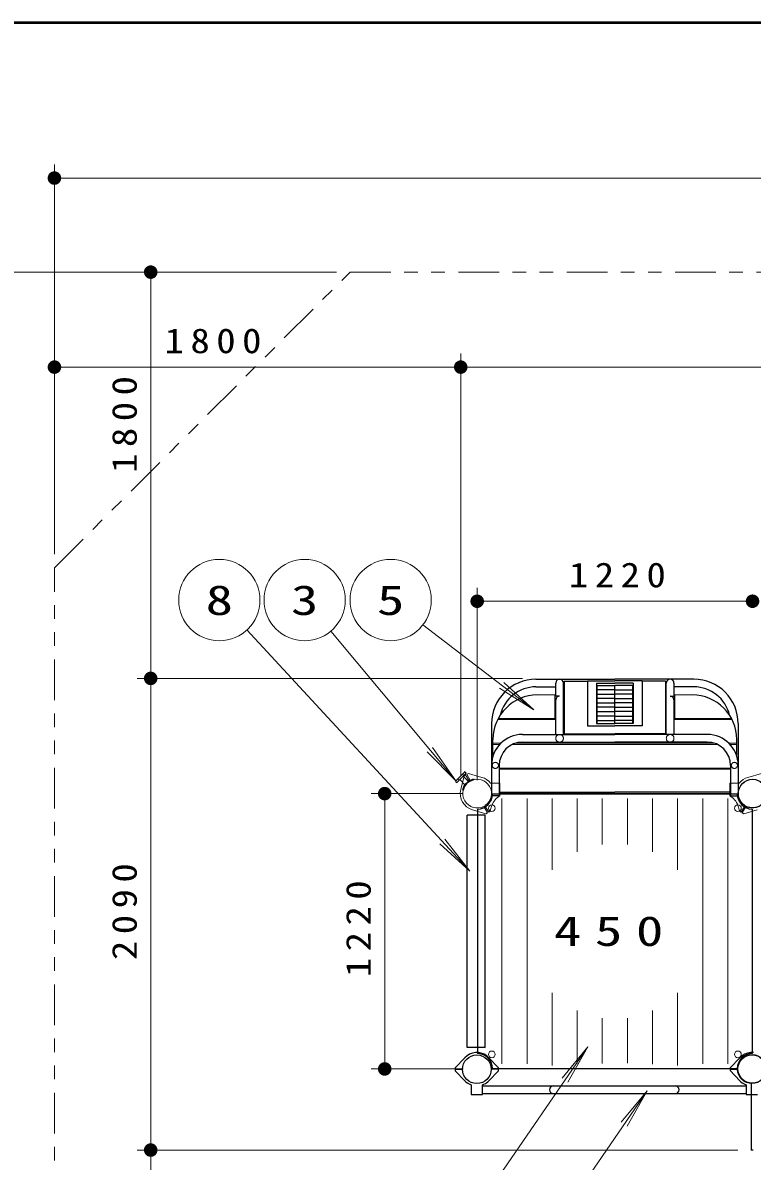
# Model space of a CAD drawing. Units: millimetres on the paper, with parts at other scales. Extents: x -365 to 0, y -26 to 257.
# Drawn here: x -300.2 to -246.4, y 172.9 to 257 of the extents above; entities that cross this region are included whole.
import ezdxf
from ezdxf.enums import TextEntityAlignment as Align

# ---------------------------------------------------------------- set-up
doc = ezdxf.new("R2010")
doc.units = ezdxf.units.MM
doc.linetypes.add('USER1', pattern=[4.5, 2.5, -2])
doc.linetypes.add('USER3', pattern=[8, 3, -1, 1, -1, 1, -1])
doc.layers.add('LY_1', color=7, linetype='Continuous', lineweight=13)
doc.styles.add('ＭＳ ゴシック', font='')
doc.styles.get('ＭＳ ゴシック').set_extended_font_data('MS Gothic')

# ---------------------------------------------------------------- blocks, each defined once
blk = doc.blocks.new('filled_dot')
at = {"color": 0, "linetype": 'Continuous', "lineweight": -2, "const_width": 1.25}
blk.add_lwpolyline([(-0.625, 0, 1), (0.625, 0, 1)], format="xyb", close=True, dxfattribs=at)

msp = doc.modelspace()

# ---------------------------------------------------------------- linework, layer by layer
at = {"layer": 'LY_1', "lineweight": 50}
msp.add_line((0, 257), (-365, 257), dxfattribs=at)
at = {"layer": 'LY_1'}
for p, q in [((-297.906, 217.756), (-297.906, 246.531)), ((-297.906, 245.531), (-186.325, 245.531)), ((-277.078, 238.584), (-305.935, 238.584)), ((-277.078, 238.584), (-291.797, 238.584)), ((-290.797, 208.584), (-290.797, 238.584)), ((-297.906, 217.756), (-297.906, 232.57)), ((-267.906, 201.373), (-267.906, 232.57)), ((-297.906, 231.57), (-267.906, 231.57)), ((-267.906, 231.57), (-216.325, 231.57)), ((-266.691, 201.076), (-266.691, 215.281)), ((-266.691, 214.281), (-246.359, 214.281)), ((-283.694, 212.165), (-267.233, 194.348)), ((-277.508, 212.067), (-268.277, 201.025)), ((-270.702, 212.541), (-262.515, 206.253)), ((-282.742, 208.584), (-291.797, 208.584)), ((-263.35, 208.584), (-291.797, 208.584)), ((-290.797, 173.751), (-290.797, 208.584)), ((-262.515, 206.253), (-265.045, 207.866)), ((-262.515, 206.253), (-264.726, 208.281)), ((-260.942, 207.359), (-262.242, 207.359)), ((-252.108, 207.359), (-250.808, 207.359)), ((-265.179, 205.543), (-260.892, 205.543)), ((-260.942, 205.626), (-265.136, 205.626)), ((-247.871, 205.543), (-252.158, 205.543)), ((-252.108, 205.626), (-247.914, 205.626)), ((-268.277, 201.025), (-269.993, 203.485)), ((-265.525, 203.793), (-264.945, 203.793)), ((-265.525, 203.709), (-265.026, 203.709)), ((-264.088, 203.709), (-256.525, 203.709)), ((-263.878, 203.793), (-256.525, 203.793)), ((-249.172, 203.793), (-256.525, 203.793)), ((-248.963, 203.709), (-256.525, 203.709)), ((-247.525, 203.793), (-248.105, 203.793)), ((-247.525, 203.709), (-248.024, 203.709)), ((-268.277, 201.025), (-270.394, 203.15)), ((-265.066, 201.959), (-256.525, 201.959)), ((-265.066, 201.876), (-256.525, 201.876)), ((-247.984, 201.959), (-256.525, 201.959)), ((-247.984, 201.876), (-256.525, 201.876)), ((-267.659, 201.384), (-267.906, 200.373)), ((-267.543, 201.451), (-267.659, 201.384)), ((-267.543, 201.451), (-267.263, 200.966)), ((-267.456, 201.501), (-267.341, 201.568)), ((-267.177, 201.016), (-267.456, 201.501)), ((-267.341, 201.568), (-266.341, 201.276)), ((-267.097, 201.11), (-267.077, 201.062)), ((-245.709, 201.568), (-246.709, 201.276)), ((-267.725, 200.482), (-267.677, 200.462)), ((-265.711, 200.851), (-265.026, 200.851)), ((-265.026, 199.909), (-265.026, 200.851)), ((-248.025, 199.909), (-248.025, 200.851)), ((-247.34, 200.851), (-248.025, 200.851)), ((-267.715, 200.076), (-274.519, 200.076)), ((-273.519, 179.743), (-273.519, 200.076)), ((-265.026, 199.909), (-265.091, 199.866)), ((-264.865, 199.709), (-264.865, 180.109)), ((-263.011, 199.709), (-263.011, 180.109)), ((-261.158, 199.709), (-261.158, 194.449)), ((-259.305, 199.709), (-259.305, 195.77)), ((-257.451, 199.709), (-257.451, 196.329)), ((-255.598, 199.709), (-255.598, 196.329)), ((-253.745, 199.709), (-253.745, 195.77)), ((-251.891, 199.709), (-251.891, 194.449)), ((-250.038, 199.709), (-250.038, 180.109)), ((-248.185, 199.709), (-248.185, 180.109)), ((-248.025, 199.909), (-247.959, 199.866)), ((-266.042, 198.584), (-267.042, 198.876)), ((-266.206, 199.135), (-265.926, 198.651)), ((-265.84, 198.701), (-266.12, 199.185)), ((-265.926, 198.651), (-266.042, 198.584)), ((-265.84, 198.701), (-265.724, 198.768)), ((-265.724, 198.768), (-265.65, 199.071)), ((-247.326, 198.768), (-247.4, 199.071)), ((-247.21, 198.701), (-247.326, 198.768)), ((-247.21, 198.701), (-246.931, 199.185)), ((-246.844, 199.135), (-247.124, 198.651)), ((-247.124, 198.651), (-247.008, 198.584)), ((-247.008, 198.584), (-246.009, 198.876)), ((-267.233, 194.348), (-269.453, 196.365)), ((-267.233, 194.348), (-269.069, 196.72)), ((-261.158, 185.37), (-261.158, 179.991)), ((-251.891, 185.37), (-251.891, 179.991)), ((-259.305, 184.049), (-259.305, 180.135)), ((-257.451, 183.489), (-257.451, 180.135)), ((-255.598, 183.489), (-255.598, 180.171)), ((-253.745, 184.049), (-253.745, 180.099)), ((-268.49, 166.867), (-258.517, 181.387)), ((-258.517, 181.387), (-260.425, 179.071)), ((-258.517, 181.387), (-259.994, 178.775)), ((-267.715, 179.743), (-274.519, 179.743)), ((-261.881, 166.866), (-254.14, 178.126)), ((-254.14, 178.126), (-256.049, 175.811)), ((-254.14, 178.126), (-255.618, 175.515)), ((-282.742, 173.751), (-291.797, 173.751)), ((-247.456, 173.751), (-291.797, 173.751)), ((-290.797, 143.751), (-290.797, 173.751))]:
    msp.add_line(p, q, dxfattribs=at)
at = {"layer": 'LY_1', "linetype": 'USER3'}
for p, q in [((-297.906, 216.756), (-276.078, 238.584)), ((-276.078, 238.584), (-215.75, 238.584)), ((-297.906, 166.987), (-297.906, 216.756))]:
    msp.add_line(p, q, dxfattribs=at)
at = {"layer": 'LY_1', "lineweight": 25}
for p, q in [((-262.35, 208.526), (-256.525, 208.526)), ((-250.7, 208.526), (-256.525, 208.526)), ((-262.35, 207.959), (-260.892, 207.959)), ((-260.892, 207.276), (-260.892, 208.243)), ((-260.325, 204.443), (-260.325, 208.243)), ((-260.275, 208.386), (-260.275, 204.483)), ((-260.275, 208.386), (-258.542, 208.386)), ((-258.542, 208.395), (-258.542, 205.092)), ((-258.542, 208.395), (-256.525, 208.395)), ((-257.875, 208.223), (-257.875, 205.264)), ((-257.875, 208.223), (-256.525, 208.223)), ((-257.842, 208.057), (-256.525, 208.057)), ((-257.842, 205.264), (-257.842, 208.057)), ((-256.525, 207.735), (-257.842, 207.735)), ((-254.508, 208.395), (-256.525, 208.395)), ((-255.175, 208.223), (-256.525, 208.223)), ((-256.525, 205.264), (-256.525, 208.057)), ((-255.208, 208.057), (-256.525, 208.057)), ((-256.525, 207.735), (-255.208, 207.735)), ((-255.208, 205.264), (-255.208, 208.057)), ((-255.175, 208.223), (-255.175, 205.264)), ((-254.508, 208.395), (-254.508, 205.092)), ((-252.775, 208.386), (-254.508, 208.386)), ((-252.775, 208.386), (-252.775, 204.483)), ((-252.725, 204.443), (-252.725, 208.243)), ((-252.158, 207.276), (-252.158, 208.243)), ((-250.7, 207.959), (-252.158, 207.959)), ((-260.942, 205.626), (-260.942, 207.359)), ((-260.608, 207.276), (-260.942, 207.276)), ((-260.892, 204.443), (-260.892, 206.993)), ((-257.842, 207.414), (-256.525, 207.414)), ((-256.525, 207.092), (-257.842, 207.092)), ((-255.208, 207.414), (-256.525, 207.414)), ((-256.525, 207.092), (-255.208, 207.092)), ((-252.442, 207.276), (-252.108, 207.276)), ((-252.158, 204.443), (-252.158, 206.993)), ((-252.108, 205.626), (-252.108, 207.359)), ((-257.842, 206.77), (-256.525, 206.77)), ((-256.525, 206.449), (-257.842, 206.449)), ((-257.842, 206.127), (-256.525, 206.127)), ((-255.208, 206.77), (-256.525, 206.77)), ((-256.525, 206.449), (-255.208, 206.449)), ((-255.208, 206.127), (-256.525, 206.127)), ((-265.633, 205.243), (-265.633, 199.909)), ((-257.875, 205.264), (-256.525, 205.264)), ((-256.525, 205.805), (-257.842, 205.805)), ((-257.842, 205.484), (-256.525, 205.484)), ((-256.525, 205.805), (-255.208, 205.805)), ((-255.208, 205.484), (-256.525, 205.484)), ((-255.175, 205.264), (-256.525, 205.264)), ((-247.417, 205.243), (-247.417, 199.909)), ((-263.35, 204.443), (-256.525, 204.443)), ((-260.275, 204.483), (-256.525, 204.483)), ((-258.542, 205.092), (-256.525, 205.092)), ((-254.508, 205.092), (-256.525, 205.092)), ((-252.775, 204.483), (-256.525, 204.483)), ((-249.7, 204.443), (-256.525, 204.443)), ((-265.525, 202.937), (-265.525, 204.076)), ((-263.35, 203.876), (-256.525, 203.876)), ((-249.7, 203.876), (-256.525, 203.876)), ((-247.525, 202.937), (-247.525, 204.076)), ((-265.066, 202.159), (-265.066, 199.909)), ((-247.984, 202.159), (-247.984, 199.909)), ((-267.64, 201.661), (-268.277, 201.025)), ((-268.277, 200.954), (-268.241, 200.919)), ((-267.534, 201.555), (-268.17, 200.919)), ((-267.98, 201.109), (-267.603, 200.732)), ((-267.724, 201.365), (-267.347, 200.988)), ((-267.333, 201.001), (-267.617, 200.718)), ((-267.298, 200.966), (-267.582, 200.682)), ((-267.569, 201.661), (-267.534, 201.626)), ((-267.293, 201.029), (-266.962, 201.165)), ((-267.282, 200.977), (-266.942, 201.118)), ((-266.962, 201.165), (-266.942, 201.118)), ((-267.644, 200.677), (-267.781, 200.347)), ((-267.781, 200.347), (-267.733, 200.327)), ((-267.592, 200.666), (-267.733, 200.327)), ((-265.066, 200.176), (-256.525, 200.176)), ((-247.984, 200.176), (-256.525, 200.176)), ((-265.066, 199.909), (-265.633, 199.909)), ((-265.55, 200.051), (-247.5, 200.051)), ((-256.525, 200.076), (-265.066, 200.076)), ((-256.525, 200.076), (-247.984, 200.076)), ((-247.984, 199.909), (-247.417, 199.909)), ((-267.438, 181.326), (-267.438, 198.493)), ((-266.105, 198.493), (-267.438, 198.493)), ((-266.666, 198.935), (-266.666, 180.884)), ((-266.105, 181.326), (-266.105, 198.493)), ((-246.383, 198.935), (-246.383, 180.884)), ((-266.105, 181.326), (-267.438, 181.326)), ((-268.316, 179.719), (-267.773, 179.719)), ((-265.114, 179.719), (-265.656, 179.719)), ((-265.55, 179.768), (-247.5, 179.768)), ((-248.005, 179.724), (-247.463, 179.724)), ((-266.291, 178.49), (-246.828, 178.49)), ((-246.456, 178.687), (-246.456, 173.751)), ((-266.291, 177.924), (-246.828, 177.924)), ((-246.306, 173.751), (-246.456, 173.751))]:
    msp.add_line(p, q, dxfattribs=at)
at = {"layer": 'LY_1', "linetype": 'USER1'}
for p, q in [((-268.1, 201.131), (-268.064, 201.095)), ((-267.746, 201.484), (-267.711, 201.449))]:
    msp.add_line(p, q, dxfattribs=at)
at = {"layer": 'LY_1', "lineweight": 25}
msp.add_lwpolyline([(-267.605, 180.569), (-268.316, 179.825), (-268.316, 179.613), (-267.605, 178.87), (-267.524, 178.792), (-267.435, 178.722), (-267.341, 178.66), (-267.242, 178.608), (-267.138, 178.564), (-267.138, 177.85), (-266.291, 177.85), (-266.291, 178.564), (-266.188, 178.608), (-266.088, 178.66), (-265.994, 178.722), (-265.906, 178.792), (-265.825, 178.87), (-265.114, 179.613), (-265.114, 179.825), (-265.825, 180.569), (-265.991, 180.714), (-266.181, 180.828), (-266.387, 180.905), (-266.604, 180.945), (-266.825, 180.945), (-267.042, 180.905), (-267.249, 180.828), (-267.439, 180.714)], close=True, dxfattribs=at)
msp.add_lwpolyline([(-246.294, 180.949), (-246.515, 180.949), (-246.732, 180.91), (-246.939, 180.832), (-247.128, 180.719), (-247.294, 180.573), (-248.005, 179.83), (-248.005, 179.618), (-247.294, 178.874), (-247.213, 178.797), (-247.125, 178.727), (-247.031, 178.665), (-246.932, 178.612), (-246.828, 178.569), (-246.828, 177.854), (-245.981, 177.854)], dxfattribs=at)
at = {"layer": 'LY_1'}
for centre, radius in [((-285.73, 214.368), 3), ((-279.432, 214.368), 3), ((-273.081, 214.368), 3), ((-265.613, 198.998), 0.246), ((-247.436, 198.998), 0.246), ((-265.613, 180.821), 0.246), ((-247.436, 180.821), 0.246)]:
    msp.add_circle(centre, radius, dxfattribs=at)
at = {"layer": 'LY_1', "linetype": 'USER1'}
for centre, radius in [((-260.608, 204.159), 0.283), ((-252.442, 204.159), 0.283), ((-265.35, 202.159), 0.227), ((-247.7, 202.159), 0.227)]:
    msp.add_circle(centre, radius, dxfattribs=at)
at = {"layer": 'LY_1', "lineweight": 25}
for centre in [(-246.358, 200.076), (-266.715, 179.719), (-246.404, 179.724), (-246.381, 179.743)]:
    msp.add_circle(centre, 1.058, dxfattribs=at)
for centre, radius, start, end in [((-262.35, 205.243), 3.283, 90, 180), ((-260.608, 208.243), 0.283, 0, 180), ((-252.442, 208.243), 0.283, 0, 180), ((-250.7, 205.243), 3.283, 0, 90), ((-262.35, 205.243), 2.717, 90, 166.7201), ((-250.7, 205.243), 2.717, 13.2799, 90), ((-262.242, 204.076), 3.283, 90, 180), ((-260.608, 206.993), 0.283, 90, 180), ((-252.442, 206.993), 0.283, 0, 90), ((-250.808, 204.076), 3.283, 0, 90), ((-263.35, 202.159), 2.283, 90, 180), ((-249.7, 202.159), 2.283, 0, 90), ((-263.35, 202.159), 1.717, 90, 180), ((-249.7, 202.159), 1.717, 0, 90), ((-268.241, 200.989), 0.05, 135, 225), ((-267.605, 201.626), 0.05, 45, 135), ((-267.569, 201.59), 0.05, 315, 45), ((-267.245, 200.913), 0.125, 112.5, 135), ((-267.263, 200.931), 0.05, 112.5, 135), ((-268.206, 200.954), 0.05, 225, 315), ((-267.529, 200.629), 0.125, 135, 157.5), ((-267.546, 200.647), 0.05, 135, 157.5), ((-266.691, 200.076), 1.142, 271.25475, 358.74525), ((-246.358, 200.076), 1.142, 181.25476, 268.74525), ((-266.691, 179.743), 1.142, 1.25475, 88.74524), ((-246.358, 179.743), 1.142, 91.25477, 178.74526), ((-261.071, 178.207), 0.283, 90, 270), ((-252.071, 178.207), 0.283, 270, 90)]:
    msp.add_arc(centre, radius, start, end, dxfattribs=at)
at = {"layer": 'LY_1', "linetype": 'USER1'}
for centre, start, end in [((-268.064, 201.166), 135, 225), ((-268.029, 201.131), 225, 315), ((-267.782, 201.449), 45, 135), ((-267.746, 201.414), 315, 45)]:
    msp.add_arc(centre, 0.05, start, end, dxfattribs=at)
at = {"layer": 'LY_1'}
for centre, radius, start, end in [((-266.691, 200.076), 1.058, 122.70789, 297.2921), ((-266.691, 200.076), 1.058, 302.70789, 117.29209), ((-266.691, 200.076), 1.25, 38.31614, 73.72912), ((-246.359, 200.076), 1.058, 62.70791, 237.29211), ((-246.359, 200.076), 1.25, 106.27088, 141.68386), ((-246.359, 200.076), 1.058, 242.7079, 57.29211), ((-266.691, 200.076), 1.25, 166.27088, 253.72912), ((-264.355, 198.754), 1.333, 123.49635, 166.27088), ((-248.695, 198.754), 1.333, 13.72912, 56.50365)]:
    msp.add_arc(centre, radius, start, end, dxfattribs=at)

# ---------------------------------------------------------------- block references
at = {"layer": 'LY_1', "xscale": 0.4, "yscale": 0.4}
for p in [(-297.906, 245.531), (-297.906, 231.57), (-267.906, 231.57), (-266.691, 214.281), (-246.359, 214.281)]:
    msp.add_blockref('filled_dot', p, dxfattribs=at)
for p, rotation in [((-290.797, 238.584), 270), ((-267.906, 231.57), 180), ((-246.359, 214.281), 180), ((-290.797, 208.584), 90), ((-290.797, 208.584), 270), ((-273.519, 200.076), 270), ((-273.519, 179.743), 90), ((-290.797, 173.751), 270), ((-290.797, 173.751), 90)]:
    msp.add_blockref('filled_dot', p, dxfattribs=dict(at, rotation=rotation))

# ---------------------------------------------------------------- texts
at = {"layer": 'LY_1', "style": 'ＭＳ ゴシック', "width": 1.35}
for s, p in [('8', (-285.73, 214.368)), ('3', (-279.432, 214.368)), ('5', (-273.081, 214.368))]:
    msp.add_text(s, height=2.199, dxfattribs=at).set_placement(p, align=Align.MIDDLE_CENTER)
at = {"layer": 'LY_1', "style": 'ＭＳ ゴシック'}
for s, insert, char_height, attachment_point in [('\\T1.33;\\W1.15;1800', (-285.958, 232.57), 1.833, 8), ('\\T1.33;\\W1.15;1220', (-256.102, 215.281), 1.833, 8), ('\\T1.5;\\W1.35;450', (-261.025, 189.909), 2.199, 4)]:
    msp.add_mtext(s, dxfattribs=dict(at, insert=insert, char_height=char_height, attachment_point=attachment_point))
at = {"layer": 'LY_1', "char_height": 1.833, "attachment_point": 8, "rotation": 90, "style": 'ＭＳ ゴシック'}
for s, insert in [('\\T1.33;\\W1.15;1800', (-291.797, 227.572)), ('\\T1.33;\\W1.15;2090', (-291.797, 191.595)), ('\\T1.33;\\W1.15;1220', (-274.519, 190.333))]:
    msp.add_mtext(s, dxfattribs=dict(at, insert=insert))

doc.saveas('drawing.dxf')
